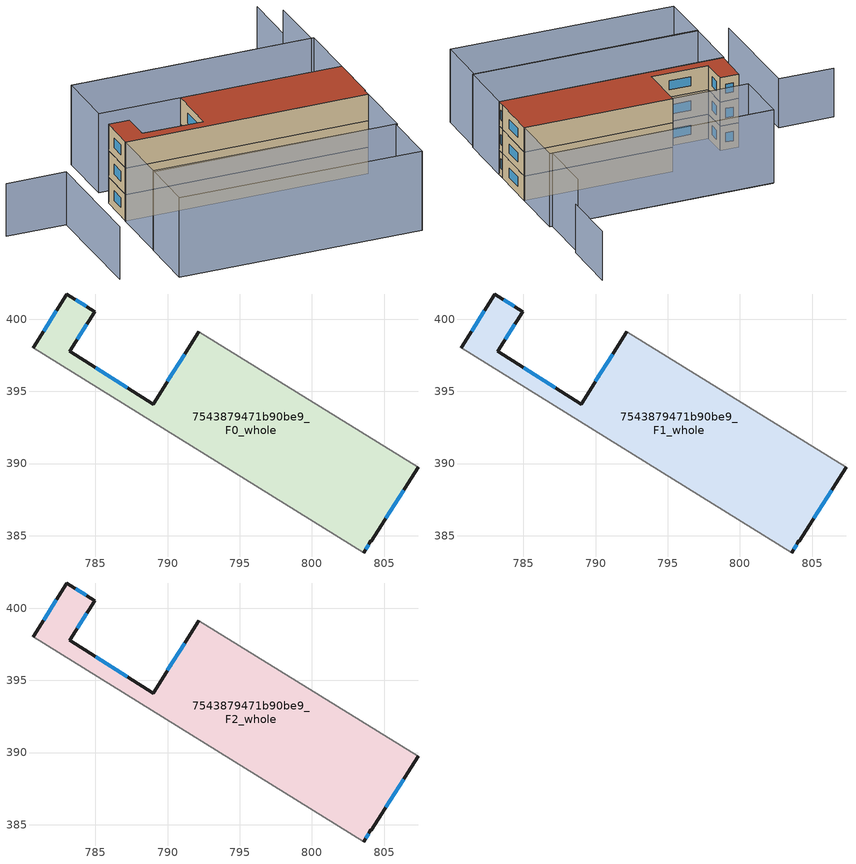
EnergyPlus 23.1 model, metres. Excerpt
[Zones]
7543879471b90be9_F0_whole
 floor ground (EU_floor_Construction): 807.34,389.73 804.12,384.61 804.09,384.63 803.58,383.82 780.68,398 783.04,401.72 784.95,400.51 783.22,397.76 789.01,394.12 792.16,399.14 z0
 wall outside (EU_wall_Construction): 803.58,383.82 804.09,384.63 804.12,384.61 807.34,389.73 / 792.16,399.14 789.01,394.12 783.22,397.76 784.95,400.51 783.04,401.72 780.68,398 z0:3
 wall adiabatic (EU_wall_Construction): 780.68,398 803.58,383.82 / 807.34,389.73 792.16,399.14 z0:3
 window (EU_Window_Construction): 803.74,384.07 803.93,384.38 / 782.3,400.56 781.42,399.16 / 784.36,400.89 783.63,401.34 / 783.76,398.62 784.41,399.66 / 787.2,395.25 785.02,396.63 / 791.18,397.57 789.99,395.68 / 805.13,386.21 806.34,388.14 z0.93:2.07
7543879471b90be9_F1_whole
 floor to 7543879471b90be9_F0_whole (EU_floor_Construction): 807.34,389.73 804.12,384.61 804.09,384.63 803.58,383.82 780.68,398 783.04,401.72 784.95,400.51 783.22,397.76 789.01,394.12 792.16,399.14 z3
 wall outside (EU_wall_Construction): 803.58,383.82 804.09,384.63 804.12,384.61 807.34,389.73 / 792.16,399.14 789.01,394.12 783.22,397.76 784.95,400.51 783.04,401.72 780.68,398 z3:6
 wall adiabatic (EU_wall_Construction): 780.68,398 803.58,383.82 / 807.34,389.73 792.16,399.14 z3:6
 window (EU_Window_Construction): 803.74,384.07 803.93,384.38 / 782.3,400.56 781.42,399.16 / 784.36,400.89 783.63,401.34 / 783.76,398.62 784.41,399.66 / 787.2,395.25 785.02,396.63 / 791.18,397.57 789.99,395.68 / 805.13,386.21 806.34,388.14 z3.93:5.07
7543879471b90be9_F2_whole
 floor to 7543879471b90be9_F1_whole (EU_floor_Construction): 807.34,389.73 804.12,384.61 804.09,384.63 803.58,383.82 780.68,398 783.04,401.72 784.95,400.51 783.22,397.76 789.01,394.12 792.16,399.14 z6
 wall outside (EU_wall_Construction): 803.58,383.82 804.09,384.63 804.12,384.61 807.34,389.73 / 792.16,399.14 789.01,394.12 783.22,397.76 784.95,400.51 783.04,401.72 780.68,398 z6:9
 wall adiabatic (EU_wall_Construction): 780.68,398 803.58,383.82 / 807.34,389.73 792.16,399.14 z6:9
 window (EU_Window_Construction): 803.74,384.07 803.93,384.38 / 782.3,400.56 781.42,399.16 / 784.36,400.89 783.63,401.34 / 783.76,398.62 784.41,399.66 / 787.2,395.25 785.02,396.63 / 791.18,397.57 789.99,395.68 / 805.13,386.21 806.34,388.14 z6.93:8.07
 roof outside (EU_roof_Construction): 804.12,384.61 807.34,389.73 792.16,399.14 789.01,394.12 783.22,397.76 784.95,400.51 783.04,401.72 780.68,398 803.58,383.82 804.09,384.63 z9
shading: 814.47,401.81 810.78,395.85 / 810.78,395.85 788.2,409.83 / 799.59,377.69 796.02,372.02 / 796.02,372.02 773.28,386.32 / 773.28,386.32 776.85,391.99 / 776.85,391.99 799.59,377.69 / 780.62,398.04 803.58,383.82 / 803.58,383.82 799.72,377.6 / 799.72,377.6 776.77,391.82 / 776.77,391.82 780.62,398.04 / 788.13,409.88 811.04,395.69 / 811.04,395.69 807.35,389.73 / 807.35,389.73 784.44,403.92 / 784.44,403.92 788.13,409.88 z0:9; 770.95,406.1 776.61,402.59 / 776.61,402.59 769.43,391 / 818.56,407.88 814.71,401.66 z0:6
[Building]
EU S2 Campaign: North Axis=0; Terrain=City; Solar Distribution=FullExterior
[Site:Location]
Montreal-Trudeau.Intl.AP: Latitude=45.4667; Longitude=-73.75; Time Zone=-5; Elevation=36
[SizingPeriod:WeatherFileDays]
AnnualSizingPeriod: Begin Month=1; Begin Day of Month=1; End Month=12; End Day of Month=31; Day of Week for Start Day=Monday; Use Weather File Daylight Saving Period=No; Use Weather File Rain and Snow Indicators=No
[MATERIAL]
EU_InternalMass_Material: Roughness=MediumRough; Thickness=0.1; Conductivity=1; Density=1800; Specific Heat=900; Thermal Absorptance=0.9; Solar Absorptance=0.7; Visible Absorptance=0.7
[MATERIAL:NOMASS] Roughness=MediumRough; Thermal Absorptance=0.9; Solar Absorptance=0.7; Visible Absorptance=0.7
Name | Thermal Resistance
EU_wall_NoMass; EU_floor_NoMass | 1.36485
EU_roof_NoMass | 2.55992
[WINDOWMATERIAL:SIMPLEGLAZINGSYSTEM]
EU_Window_SimpleGlazing: UFactor=3.92339; Solar Heat Gain Coefficient=0.8; Visible Transmittance=0.8
[CONSTRUCTION]
EU_wall_Construction: EU_wall_NoMass
EU_roof_Construction: EU_roof_NoMass
EU_floor_Construction: EU_floor_NoMass
EU_Window_Construction: EU_Window_SimpleGlazing
EU_InternalMass_Construction: EU_InternalMass_Material
[ZONE] Type=1; Multiplier=1; Ceiling Height=autocalculate; Floor Area=autocalculate; Part of Total Floor Area=Yes
Name | Volume
7543879471b90be9_F0_whole | 428.049
7543879471b90be9_F1_whole; 7543879471b90be9_F2_whole | 428.053
[INTERNALMASS] Construction=EU_InternalMass_Construction; Surface Area=142.667
Name | Zone or ZoneList
7543879471b90be9_F0_whole_EU_InternalMass | 7543879471b90be9_F0_whole
7543879471b90be9_F1_whole_EU_InternalMass | 7543879471b90be9_F1_whole
7543879471b90be9_F2_whole_EU_InternalMass | 7543879471b90be9_F2_whole
[OTHEREQUIPMENT] Fuel Type=Electricity; Design Level Calculation Method=Watts/Area; Power per Zone Floor Area=1; Fraction Latent=0; Fraction Radiant=0; Fraction Lost=0; Carbon Dioxide Generation Rate=0; EndUse Subcategory=EU_Step8_InternalGains
Name | Zone or ZoneList or Space or SpaceList | Schedule
EU_Step8_InternalGain_7543879471b90be9_F0_whole_f000 | 7543879471b90be9_F0_whole | EU_Step8_GainSchedule_7543879471b90be9_F0_whole_f000
EU_Step8_InternalGain_7543879471b90be9_F1_whole_f000 | 7543879471b90be9_F1_whole | EU_Step8_GainSchedule_7543879471b90be9_F1_whole_f000
EU_Step8_InternalGain_7543879471b90be9_F2_whole_f000 | 7543879471b90be9_F2_whole | EU_Step8_GainSchedule_7543879471b90be9_F2_whole_f000
[ZONEVENTILATION:DESIGNFLOWRATE] Schedule=EU_AlwaysOn; Design Flow Rate Calculation Method=AirChanges/Hour; Air Changes per Hour=0.860309; Ventilation Type=Natural; Fan Pressure Rise=0; Fan Total Efficiency=1; Constant Term Coefficient=1; Temperature Term Coefficient=0; Velocity Term Coefficient=0; Velocity Squared Term Coefficient=0; Minimum Indoor Temperature=-100; Maximum Indoor Temperature=100; Delta Temperature=-100; Minimum Outdoor Temperature=-100; Maximum Outdoor Temperature=100; Maximum Wind Speed=40
Name | Zone or ZoneList or Space or SpaceList
EU_ConstantAir_7543879471b90be9_F0_whole | 7543879471b90be9_F0_whole
EU_ConstantAir_7543879471b90be9_F1_whole | 7543879471b90be9_F1_whole
EU_ConstantAir_7543879471b90be9_F2_whole | 7543879471b90be9_F2_whole
[HVACTEMPLATE:THERMOSTAT] Constant Heating Setpoint=20; Constant Cooling Setpoint=50
EU_HeatOnly_7543879471b90be9_F0_whole; EU_HeatOnly_7543879471b90be9_F1_whole; EU_HeatOnly_7543879471b90be9_F2_whole
[HVACTEMPLATE:ZONE:IDEALLOADSAIRSYSTEM] System Availability Schedule=EU_AlwaysOn; Maximum Heating Supply Air Temperature=50; Minimum Cooling Supply Air Temperature=13; Maximum Heating Supply Air Humidity Ratio=0.0156; Minimum Cooling Supply Air Humidity Ratio=0.0077; Heating Limit=NoLimit; Cooling Limit=NoLimit; Heating Availability Schedule=EU_AlwaysOn; Cooling Availability Schedule=EU_CoolingOff; Dehumidification Control Type=ConstantSensibleHeatRatio; Cooling Sensible Heat Ratio=0.7; Dehumidification Setpoint=60; Humidification Control Type=None; Humidification Setpoint=30; Outdoor Air Method=None; Outdoor Air Flow Rate per Person=0.00944; Outdoor Air Flow Rate per Zone Floor Area=0; Outdoor Air Flow Rate per Zone=0; Demand Controlled Ventilation Type=None; Outdoor Air Economizer Type=NoEconomizer; Heat Recovery Type=None; Sensible Heat Recovery Effectiveness=0.7; Latent Heat Recovery Effectiveness=0.65
Name | Template Thermostat
7543879471b90be9_F0_whole | EU_HeatOnly_7543879471b90be9_F0_whole
7543879471b90be9_F1_whole | EU_HeatOnly_7543879471b90be9_F1_whole
7543879471b90be9_F2_whole | EU_HeatOnly_7543879471b90be9_F2_whole
[SIZING:ZONE] Zone Cooling Design Supply Air Temperature Input Method=SupplyAirTemperature; Zone Cooling Design Supply Air Temperature=13; Zone Heating Design Supply Air Temperature Input Method=SupplyAirTemperature; Zone Heating Design Supply Air Temperature=50; Zone Cooling Design Supply Air Humidity Ratio=0.008; Zone Heating Design Supply Air Humidity Ratio=0.008; Cooling Design Air Flow Method=DesignDay; Cooling Design Air Flow Rate=0; Cooling Minimum Air Flow per Zone Floor Area=0.000762; Cooling Minimum Air Flow=0; Cooling Minimum Air Flow Fraction=0.2; Heating Design Air Flow Method=DesignDay; Heating Design Air Flow Rate=0; Heating Maximum Air Flow per Zone Floor Area=0.002032; Heating Maximum Air Flow=0.141576; Heating Maximum Air Flow Fraction=0.3; Account for Dedicated Outdoor Air System=No; Dedicated Outdoor Air System Control Strategy=NeutralSupplyAir; Dedicated Outdoor Air Low Setpoint Temperature for Design=autosize; Dedicated Outdoor Air High Setpoint Temperature for Design=autosize; Zone Load Sizing Method=Sensible Load Only No Latent Load; Zone Latent Cooling Design Supply Air Humidity Ratio Input Method=HumidityRatioDifference; Zone Cooling Design Supply Air Humidity Ratio Difference=0.005; Zone Latent Heating Design Supply Air Humidity Ratio Input Method=HumidityRatioDifference; Zone Humidification Design Supply Air Humidity Ratio Difference=0.005
7543879471b90be9_F0_whole; 7543879471b90be9_F1_whole; 7543879471b90be9_F2_whole
[SCHEDULE:CONSTANT]
Name | Hourly Value
EU_AlwaysOn | 1
EU_CoolingOff | 0
[SCHEDULE:FILE] Column Number=1; Rows to Skip at Top=0; Number of Hours of Data=8760; Column Separator=Comma; Interpolate to Timestep=No; Minutes per Item=60; Adjust Schedule for Daylight Savings=Yes
Name | File
EU_Step8_GainSchedule_7543879471b90be9_F0_whole_f000 | ../../schedules/7543879471b90be9/7543879471b90be9_F0_whole_f000_gain.csv
EU_Step8_GainSchedule_7543879471b90be9_F1_whole_f000 | ../../schedules/7543879471b90be9/7543879471b90be9_F1_whole_f000_gain.csv
EU_Step8_GainSchedule_7543879471b90be9_F2_whole_f000 | ../../schedules/7543879471b90be9/7543879471b90be9_F2_whole_f000_gain.csv
